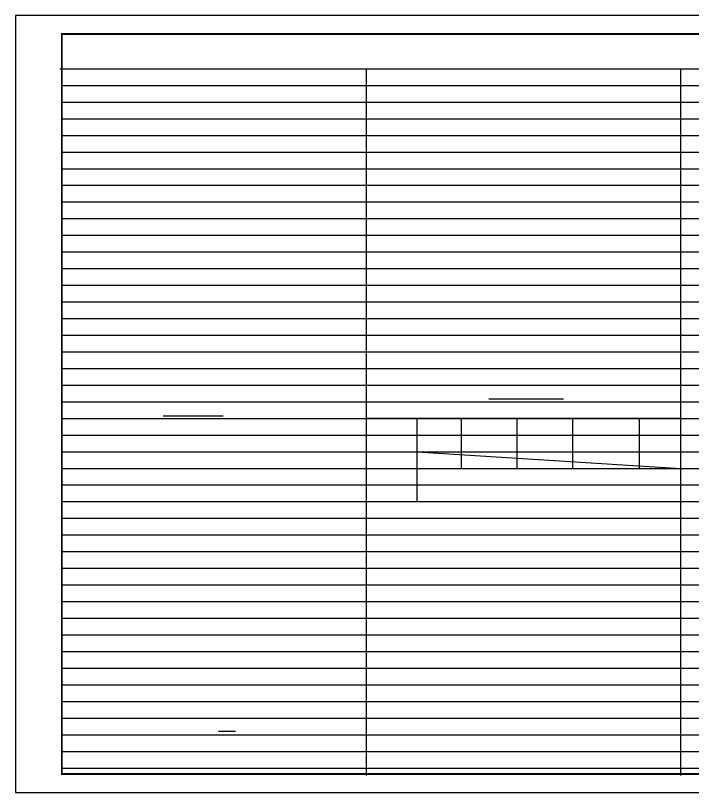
# Model space of a CAD drawing. Extents: x -695846 to 822170, y -413475 to 397179.
# Drawn here: x 399820 to 436391, y 26491 to 68491 of the extents above; entities that cross this region are included whole.
import ezdxf

# ---------------------------------------------------------------- set-up
doc = ezdxf.new("R2010")
doc.units = 0
doc.header["$LTSCALE"] = 1000
doc.header["$MEASUREMENT"] = 0
doc.layers.add('T-图框-175', color=175, linetype='Continuous')
doc.layers.add('ZSX', color=8, linetype='Continuous')

msp = doc.modelspace()

# ---------------------------------------------------------------- linework, layer by layer
at = {"color": 4}
for points in [[(425383, 47772), (429416, 47772)], [(407799, 46853), (411031, 46853)], [(410781, 29797), (411709, 29797)]]:
    msp.add_lwpolyline(points, dxfattribs=at)
at = {"const_width": 50}
msp.add_lwpolyline([(418772, 46729), (418772, 42229), (435772, 42229), (435772, 46729)], close=True, dxfattribs=at)
at = {"layer": 'T-图框-175'}
msp.add_lwpolyline([(399820, 26491), (459220, 26491), (459220, 68491), (399820, 68491)], close=True, dxfattribs=at)
at = {"layer": 'T-图框-175', "const_width": 100}
msp.add_lwpolyline([(402320, 27491), (458220, 27491), (458220, 67491), (402320, 67491)], close=True, dxfattribs=at)
at = {"layer": 'ZSX', "linetype": 'Continuous'}
for p, q in [((402220, 65613), (450620, 65613)), ((418772, 27413), (418772, 65613)), ((435772, 27413), (435772, 65613)), ((402282, 64713), (450682, 64713)), ((402282, 63813), (450682, 63813)), ((402282, 62913), (450682, 62913)), ((402282, 62013), (450682, 62013)), ((402282, 61113), (450682, 61113)), ((402282, 60213), (450682, 60213)), ((402282, 59313), (450682, 59313)), ((402282, 58413), (450682, 58413)), ((402282, 57513), (450682, 57513)), ((402282, 56613), (450682, 56613)), ((402282, 55713), (450682, 55713)), ((402282, 54813), (450682, 54813)), ((402282, 53913), (450682, 53913)), ((402282, 53013), (450682, 53013)), ((402282, 52113), (450682, 52113)), ((402282, 51213), (450682, 51213)), ((402282, 50313), (450682, 50313)), ((402282, 49413), (450682, 49413)), ((402282, 48513), (450682, 48513)), ((402282, 47613), (450682, 47613)), ((402282, 46713), (450682, 46713)), ((421522, 42229), (421522, 46729)), ((423922, 44029), (423922, 46729)), ((426922, 44029), (426922, 46729)), ((429922, 44029), (429922, 46729)), ((433522, 44029), (433522, 46729)), ((402282, 45813), (450682, 45813)), ((402282, 44913), (450682, 44913)), ((402282, 44013), (450682, 44013)), ((402282, 43113), (450682, 43113)), ((402282, 42213), (450682, 42213)), ((402282, 41313), (450682, 41313)), ((402282, 40413), (450682, 40413)), ((402282, 39513), (450682, 39513)), ((402282, 38613), (450682, 38613)), ((402282, 37713), (450682, 37713)), ((402282, 36813), (450682, 36813)), ((402282, 35913), (418772, 35913)), ((418772, 35913), (450682, 35913)), ((402282, 35013), (450682, 35013)), ((402282, 34113), (450682, 34113)), ((402282, 33213), (450682, 33213)), ((402282, 32313), (450682, 32313)), ((402282, 31413), (450682, 31413)), ((402282, 30513), (450682, 30513)), ((402282, 29613), (450682, 29613)), ((402282, 28713), (450682, 28713)), ((402282, 27813), (450682, 27813))]:
    msp.add_line(p, q, dxfattribs=at)
msp.add_lwpolyline([(421522, 44913), (435772, 44013)], dxfattribs=at)

doc.saveas('drawing.dxf')
